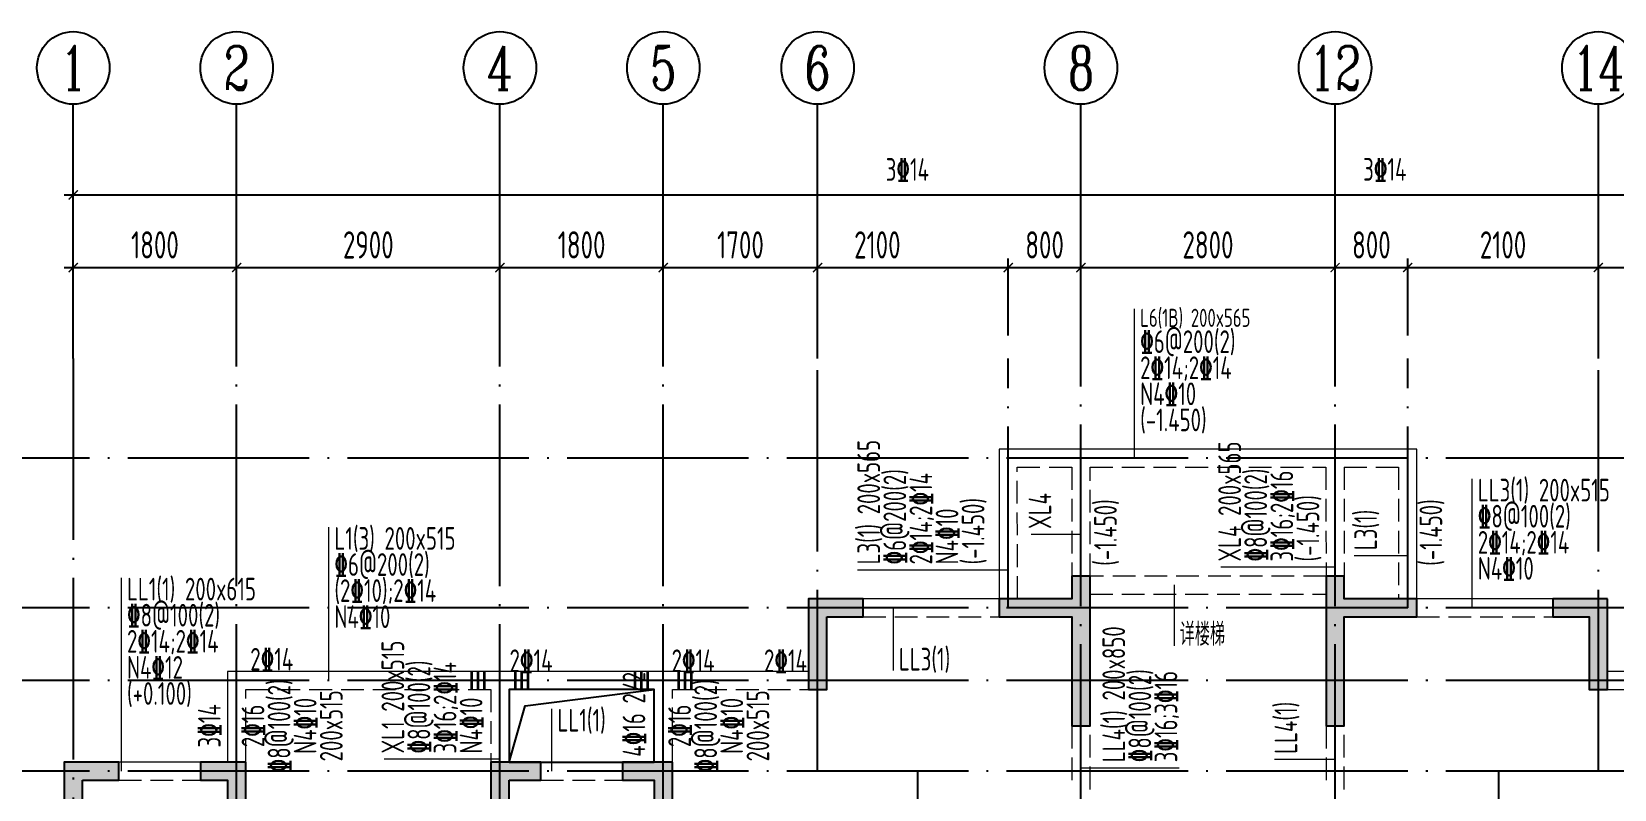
# Model space of a CAD drawing. Extents: x -461650 to 361314, y 245336 to 769729.
# Drawn here: x 104015 to 121450, y 440124 to 448473 of the extents above; entities that cross this region are included whole.
import ezdxf
from ezdxf.enums import TextEntityAlignment as Align

# ---------------------------------------------------------------- set-up
doc = ezdxf.new("R2010")
doc.units = 0
doc.header["$LTSCALE"] = 1000
doc.linetypes.add('DASH', pattern=[0.35, 0.25, -0.1])
doc.linetypes.add('DOTE', pattern=[2.42, 2, -0.2, 0.02, -0.2])
doc.layers.get('0').update_dxf_attribs({"linetype": 'CONTINUOUS'})
doc.layers.get('DEFPOINTS').update_dxf_attribs({"linetype": 'CONTINUOUS'})
for name, color, linetype in [('A-AXIS', 1, 'CONTINUOUS'), ('A-DOTE', 10, 'DOTE'), ('AXIS_NUM', 7, 'CONTINUOUS'), ('S-D洞口', 4, 'CONTINUOUS'), ('S-L主梁线', 4, 'DASH'), ('S-L梁编号', 6, 'CONTINUOUS'), ('S-L梁配筋', 7, 'CONTINUOUS'), ('S-Q墙填充', 252, 'CONTINUOUS'), ('S-Q墙实线', 6, 'CONTINUOUS'), ('S-Y一般标注', 3, 'CONTINUOUS')]:
    doc.layers.add(name, color=color, linetype=linetype)
doc.layers.add('梁附加箍筋', color=1, linetype='CONTINUOUS', lineweight=35)
doc.styles.add('TSSD_Axis', font='complex.shx', dxfattribs={"width": 0.7, "bigfont": 'hztxt.shx'})
doc.styles.add('TSSD_DIMENSION', font='Tssdeng.shx', dxfattribs={"width": 0.7, "bigfont": 'tssdchn.shx'})
doc.styles.add('TSSD_REIN', font='tssdeng.shx', dxfattribs={"width": 0.7, "height": 300, "bigfont": 'tssdchn.shx'})
doc.dimstyles.new('TSSD_100_100', dxfattribs={"dimtxt": 300, "dimasz": 100, "dimexe": 100, "dimexo": 250, "dimgap": 100, "dimtad": 1, "dimdec": 0, "dimzin": 0, "dimdsep": 46, "dimtxsty": 'TSSD_DIMENSION', "dimblk": 'ARCHTICK', "dimcen": 0, "dimdle": 100, "dimclrt": 7, "dimadec": 0, "dimazin": 0, "dimtfac": 1, "dimtdec": 0, "dimtix": 1, "dimtmove": 2, "dimatfit": 3, "dimldrblk": 'ARCHTICK', "dimfxl": 0, "dimtolj": 1, "dimtzin": 0, "dimarcsym": 0})

# ---------------------------------------------------------------- blocks, each defined once
blk = doc.blocks.new('ts_axno')
at = {"color": 0, "linetype": 'ByBlock', "lineweight": -2}
blk.add_circle((0, 0), 0.5, dxfattribs=at)
at = {"color": 0, "linetype": 'ByBlock', "lineweight": -2, "style": 'TSSD_Axis', "width": 0.7}
blk.add_attdef('A', text='', height=0.6, dxfattribs=at).set_placement((0, 0), align=Align.MIDDLE_CENTER)
blk = doc.blocks.new('_ArchTick')
at = {"color": 0, "linetype": 'ByBlock', "const_width": 0.15}
blk.add_lwpolyline([(-0.5, -0.5), (0.5, 0.5)], dxfattribs=at)
blk = doc.blocks.new('*D289')
at = {"layer": 'DEFPOINTS', "color": 0}
for p in [(6400, 19250), (4600, 18250), (6400, 18250)]:
    blk.add_point(p, dxfattribs=at)
at = {"layer": 'S-Y一般标注', "color": 0, "lineweight": -2}
for p, q in [((4500, 19250), (6500, 19250)), ((4600, 18500), (4600, 19350)), ((6400, 18500), (6400, 19350))]:
    blk.add_line(p, q, dxfattribs=at)
at = {"layer": 'S-Y一般标注', "color": 0, "lineweight": -2, "xscale": 100, "yscale": 100, "zscale": 100, "rotation": 180}
blk.add_blockref('_ArchTick', (4600, 19250), dxfattribs=at)
at = {"layer": 'S-Y一般标注', "color": 0, "lineweight": -2, "xscale": 100, "yscale": 100, "zscale": 100}
blk.add_blockref('_ArchTick', (6400, 19250), dxfattribs=at)
at = {"layer": 'S-Y一般标注', "color": 7, "insert": (5500, 19500), "char_height": 300, "attachment_point": 5, "style": 'TSSD_DIMENSION'}
blk.add_mtext('\\A1;1800', dxfattribs=at)
blk = doc.blocks.new('*D290')
at = {"layer": 'DEFPOINTS', "color": 0}
for p in [(9300, 19250), (6400, 18250), (9300, 18250)]:
    blk.add_point(p, dxfattribs=at)
at = {"layer": 'S-Y一般标注', "color": 0, "lineweight": -2}
for p, q in [((6300, 19250), (9400, 19250)), ((6400, 18500), (6400, 19350)), ((9300, 18500), (9300, 19350))]:
    blk.add_line(p, q, dxfattribs=at)
at = {"layer": 'S-Y一般标注', "color": 0, "lineweight": -2, "xscale": 100, "yscale": 100, "zscale": 100, "rotation": 180}
blk.add_blockref('_ArchTick', (6400, 19250), dxfattribs=at)
at = {"layer": 'S-Y一般标注', "color": 0, "lineweight": -2, "xscale": 100, "yscale": 100, "zscale": 100}
blk.add_blockref('_ArchTick', (9300, 19250), dxfattribs=at)
at = {"layer": 'S-Y一般标注', "color": 7, "insert": (7850, 19500), "char_height": 300, "attachment_point": 5, "style": 'TSSD_DIMENSION'}
blk.add_mtext('\\A1;2900', dxfattribs=at)
blk = doc.blocks.new('*D291')
at = {"layer": 'DEFPOINTS', "color": 0}
for p in [(11100, 19250), (9300, 18250), (11100, 18250)]:
    blk.add_point(p, dxfattribs=at)
at = {"layer": 'S-Y一般标注', "color": 0, "lineweight": -2}
for p, q in [((9200, 19250), (11200, 19250)), ((9300, 18500), (9300, 19350)), ((11100, 18500), (11100, 19350))]:
    blk.add_line(p, q, dxfattribs=at)
at = {"layer": 'S-Y一般标注', "color": 0, "lineweight": -2, "xscale": 100, "yscale": 100, "zscale": 100, "rotation": 180}
blk.add_blockref('_ArchTick', (9300, 19250), dxfattribs=at)
at = {"layer": 'S-Y一般标注', "color": 0, "lineweight": -2, "xscale": 100, "yscale": 100, "zscale": 100}
blk.add_blockref('_ArchTick', (11100, 19250), dxfattribs=at)
at = {"layer": 'S-Y一般标注', "color": 7, "insert": (10200, 19500), "char_height": 300, "attachment_point": 5, "style": 'TSSD_DIMENSION'}
blk.add_mtext('\\A1;1800', dxfattribs=at)
blk = doc.blocks.new('*D292')
at = {"layer": 'DEFPOINTS', "color": 0}
for p in [(12800, 19250), (11100, 18250), (12800, 18250)]:
    blk.add_point(p, dxfattribs=at)
at = {"layer": 'S-Y一般标注', "color": 0, "lineweight": -2}
for p, q in [((11000, 19250), (12900, 19250)), ((11100, 18500), (11100, 19350)), ((12800, 18500), (12800, 19350))]:
    blk.add_line(p, q, dxfattribs=at)
at = {"layer": 'S-Y一般标注', "color": 0, "lineweight": -2, "xscale": 100, "yscale": 100, "zscale": 100, "rotation": 180}
blk.add_blockref('_ArchTick', (11100, 19250), dxfattribs=at)
at = {"layer": 'S-Y一般标注', "color": 0, "lineweight": -2, "xscale": 100, "yscale": 100, "zscale": 100}
blk.add_blockref('_ArchTick', (12800, 19250), dxfattribs=at)
at = {"layer": 'S-Y一般标注', "color": 7, "insert": (11950, 19500), "char_height": 300, "attachment_point": 5, "style": 'TSSD_DIMENSION'}
blk.add_mtext('\\A1;1700', dxfattribs=at)
blk = doc.blocks.new('*D293')
at = {"layer": 'DEFPOINTS', "color": 0}
for p in [(14900, 19250), (12800, 18250), (14900, 18250)]:
    blk.add_point(p, dxfattribs=at)
at = {"layer": 'S-Y一般标注', "color": 0, "lineweight": -2}
for p, q in [((12700, 19250), (15000, 19250)), ((12800, 18500), (12800, 19350)), ((14900, 18500), (14900, 19350))]:
    blk.add_line(p, q, dxfattribs=at)
at = {"layer": 'S-Y一般标注', "color": 0, "lineweight": -2, "xscale": 100, "yscale": 100, "zscale": 100, "rotation": 180}
blk.add_blockref('_ArchTick', (12800, 19250), dxfattribs=at)
at = {"layer": 'S-Y一般标注', "color": 0, "lineweight": -2, "xscale": 100, "yscale": 100, "zscale": 100}
blk.add_blockref('_ArchTick', (14900, 19250), dxfattribs=at)
at = {"layer": 'S-Y一般标注', "color": 7, "insert": (13458, 19500), "char_height": 300, "attachment_point": 5, "style": 'TSSD_DIMENSION'}
blk.add_mtext('\\A1;2100', dxfattribs=at)
blk = doc.blocks.new('*D294')
at = {"layer": 'DEFPOINTS', "color": 0}
for p in [(18500, 19250), (15700, 18250), (18500, 18250)]:
    blk.add_point(p, dxfattribs=at)
at = {"layer": 'S-Y一般标注', "color": 0, "lineweight": -2}
for p, q in [((15600, 19250), (18600, 19250)), ((15700, 18500), (15700, 19350)), ((18500, 18500), (18500, 19350))]:
    blk.add_line(p, q, dxfattribs=at)
at = {"layer": 'S-Y一般标注', "color": 0, "lineweight": -2, "xscale": 100, "yscale": 100, "zscale": 100, "rotation": 180}
blk.add_blockref('_ArchTick', (15700, 19250), dxfattribs=at)
at = {"layer": 'S-Y一般标注', "color": 0, "lineweight": -2, "xscale": 100, "yscale": 100, "zscale": 100}
blk.add_blockref('_ArchTick', (18500, 19250), dxfattribs=at)
at = {"layer": 'S-Y一般标注', "color": 7, "insert": (17100, 19500), "char_height": 300, "attachment_point": 5, "style": 'TSSD_DIMENSION'}
blk.add_mtext('\\A1;2800', dxfattribs=at)
blk = doc.blocks.new('*D295')
at = {"layer": 'DEFPOINTS', "color": 0}
for p in [(19300, 19250), (18500, 18250), (19300, 18250)]:
    blk.add_point(p, dxfattribs=at)
at = {"layer": 'S-Y一般标注', "color": 0, "lineweight": -2}
for p, q in [((18400, 19250), (19400, 19250)), ((18500, 18500), (18500, 19350)), ((19300, 18500), (19300, 19350))]:
    blk.add_line(p, q, dxfattribs=at)
at = {"layer": 'S-Y一般标注', "color": 0, "lineweight": -2, "xscale": 100, "yscale": 100, "zscale": 100, "rotation": 180}
blk.add_blockref('_ArchTick', (18500, 19250), dxfattribs=at)
at = {"layer": 'S-Y一般标注', "color": 0, "lineweight": -2, "xscale": 100, "yscale": 100, "zscale": 100}
blk.add_blockref('_ArchTick', (19300, 19250), dxfattribs=at)
at = {"layer": 'S-Y一般标注', "color": 7, "insert": (18900, 19500), "char_height": 300, "attachment_point": 5, "style": 'TSSD_DIMENSION'}
blk.add_mtext('\\A1;800', dxfattribs=at)
blk = doc.blocks.new('*D296')
at = {"layer": 'DEFPOINTS', "color": 0}
for p in [(23100, 19250), (21400, 18250), (23100, 18250)]:
    blk.add_point(p, dxfattribs=at)
at = {"layer": 'S-Y一般标注', "color": 0, "lineweight": -2}
for p, q in [((21300, 19250), (23200, 19250)), ((21400, 18500), (21400, 19350)), ((23100, 18500), (23100, 19350))]:
    blk.add_line(p, q, dxfattribs=at)
at = {"layer": 'S-Y一般标注', "color": 0, "lineweight": -2, "xscale": 100, "yscale": 100, "zscale": 100, "rotation": 180}
blk.add_blockref('_ArchTick', (21400, 19250), dxfattribs=at)
at = {"layer": 'S-Y一般标注', "color": 0, "lineweight": -2, "xscale": 100, "yscale": 100, "zscale": 100}
blk.add_blockref('_ArchTick', (23100, 19250), dxfattribs=at)
at = {"layer": 'S-Y一般标注', "color": 7, "insert": (22250, 19500), "char_height": 300, "attachment_point": 5, "style": 'TSSD_DIMENSION'}
blk.add_mtext('\\A1;1700', dxfattribs=at)
blk = doc.blocks.new('*D311')
at = {"layer": 'DEFPOINTS', "color": 0}
for p in [(54600, 20050), (4600, 18250), (54600, 18250)]:
    blk.add_point(p, dxfattribs=at)
at = {"layer": 'S-Y一般标注', "color": 0, "lineweight": -2}
for p, q in [((4500, 20050), (54700, 20050)), ((4600, 18500), (4600, 20150)), ((54600, 18500), (54600, 20150))]:
    blk.add_line(p, q, dxfattribs=at)
at = {"layer": 'S-Y一般标注', "color": 0, "lineweight": -2, "xscale": 100, "yscale": 100, "zscale": 100, "rotation": 180}
blk.add_blockref('_ArchTick', (4600, 20050), dxfattribs=at)
at = {"layer": 'S-Y一般标注', "color": 0, "lineweight": -2, "xscale": 100, "yscale": 100, "zscale": 100}
blk.add_blockref('_ArchTick', (54600, 20050), dxfattribs=at)
at = {"layer": 'S-Y一般标注', "color": 7, "insert": (29600, 20300), "char_height": 300, "attachment_point": 5, "style": 'TSSD_DIMENSION'}
blk.add_mtext('\\A1;50000', dxfattribs=at)
blk = doc.blocks.new('*D322')
at = {"layer": 'DEFPOINTS', "color": 0}
for p in [(15700, 19250), (14900, 18250), (15700, 18250)]:
    blk.add_point(p, dxfattribs=at)
at = {"layer": 'S-Y一般标注', "color": 0, "lineweight": -2}
for p, q in [((14800, 19250), (15800, 19250)), ((14900, 18500), (14900, 19350)), ((15700, 18500), (15700, 19350))]:
    blk.add_line(p, q, dxfattribs=at)
at = {"layer": 'S-Y一般标注', "color": 0, "lineweight": -2, "xscale": 100, "yscale": 100, "zscale": 100, "rotation": 180}
blk.add_blockref('_ArchTick', (14900, 19250), dxfattribs=at)
at = {"layer": 'S-Y一般标注', "color": 0, "lineweight": -2, "xscale": 100, "yscale": 100, "zscale": 100}
blk.add_blockref('_ArchTick', (15700, 19250), dxfattribs=at)
at = {"layer": 'S-Y一般标注', "color": 7, "insert": (15300, 19500), "char_height": 300, "attachment_point": 5, "style": 'TSSD_DIMENSION'}
blk.add_mtext('\\A1;800', dxfattribs=at)
blk = doc.blocks.new('*D323')
at = {"layer": 'DEFPOINTS', "color": 0}
for p in [(21400, 19250), (19300, 18250), (21400, 18250)]:
    blk.add_point(p, dxfattribs=at)
at = {"layer": 'S-Y一般标注', "color": 0, "lineweight": -2}
for p, q in [((19200, 19250), (21500, 19250)), ((19300, 18500), (19300, 19350)), ((21400, 18500), (21400, 19350))]:
    blk.add_line(p, q, dxfattribs=at)
at = {"layer": 'S-Y一般标注', "color": 0, "lineweight": -2, "xscale": 100, "yscale": 100, "zscale": 100, "rotation": 180}
blk.add_blockref('_ArchTick', (19300, 19250), dxfattribs=at)
at = {"layer": 'S-Y一般标注', "color": 0, "lineweight": -2, "xscale": 100, "yscale": 100, "zscale": 100}
blk.add_blockref('_ArchTick', (21400, 19250), dxfattribs=at)
at = {"layer": 'S-Y一般标注', "color": 7, "insert": (20350, 19500), "char_height": 300, "attachment_point": 5, "style": 'TSSD_DIMENSION'}
blk.add_mtext('\\A1;2100', dxfattribs=at)
blk = doc.blocks.new('20210807.15312446')
at = {"layer": 'S-Q墙填充'}
h = blk.add_hatch(color=252, dxfattribs=at)
h.dxf.hatch_style = 1
h.paths.add_polyline_path([(72216, 67840), (72216, 68190), (72016, 68190), (72016, 67940), (71216, 67940), (71216, 67740), (72016, 67740), (72016, 66540), (72216, 66540)])
h = blk.add_hatch(color=252, dxfattribs=at)
h.dxf.hatch_style = 1
h.paths.add_polyline_path([(74816, 67840), (74816, 66540), (75016, 66540), (75016, 67740), (75815, 67740), (75815, 67940), (75016, 67940), (75016, 68190), (74816, 68190)])
h = blk.add_hatch(color=252, dxfattribs=at)
h.dxf.hatch_style = 1
h.paths.add_polyline_path([(69316, 67740), (69716, 67740), (69716, 67940), (69116, 67940), (69116, 66940), (69316, 66940)])
h = blk.add_hatch(color=252, dxfattribs=at)
h.dxf.hatch_style = 1
h.paths.add_polyline_path([(77916, 67940), (77316, 67940), (77316, 67740), (77716, 67740), (77716, 66940), (77916, 66940)])
h = blk.add_hatch(color=252, dxfattribs=at)
h.dxf.hatch_style = 1
h.paths.add_polyline_path([(61116, 65940), (61516, 65940), (61516, 66140), (60916, 66140), (60916, 63140), (61816, 63140), (61816, 63340), (61116, 63340)])
h = blk.add_hatch(color=252, dxfattribs=at)
h.dxf.hatch_style = 1
h.paths.add_polyline_path([(62916, 66140), (62416, 66140), (62416, 65940), (62716, 65940), (62716, 65290), (62916, 65290)])
h = blk.add_hatch(color=252, dxfattribs=at)
h.dxf.hatch_style = 1
h.paths.add_polyline_path([(65816, 65940), (66166, 65940), (66166, 66140), (65616, 66140), (65616, 63140), (65816, 63140)])
h = blk.add_hatch(color=252, dxfattribs=at)
h.dxf.hatch_style = 1
h.paths.add_polyline_path([(67616, 66140), (67066, 66140), (67066, 65940), (67416, 65940), (67416, 65140), (67616, 65140)])
at = {"layer": 'S-D洞口', "color": 5}
blk.add_lwpolyline([(65816, 66140), (67416, 66140), (67416, 66940), (65816, 66940), (65816, 66140), (65993, 66762), (67416, 66940)], dxfattribs=at)
at = {"layer": 'S-L主梁线', "linetype": 'ByBlock', "lineweight": 18}
for p, q in [((72116, 69590), (71215, 69589)), ((71215, 69589), (71216, 67940)), ((74915, 69590), (72116, 69590)), ((75816, 69590), (74915, 69590)), ((75815, 67940), (75816, 69590)), ((71216, 67940), (69716, 67940)), ((77316, 67939), (75815, 67939)), ((62716, 67140), (62716, 66140)), ((65716, 67140), (62716, 67140)), ((67516, 67140), (65716, 67140)), ((69116, 67140), (67516, 67140)), ((79516, 67140), (77916, 67140)), ((65816, 66940), (67416, 66940)), ((65816, 66140), (65816, 66940)), ((67416, 66940), (67416, 66140)), ((62416, 66140), (61516, 66140)), ((67066, 66140), (66166, 66140))]:
    blk.add_line(p, q, dxfattribs=at)
at = {"layer": 'S-L主梁线', "linetype": 'DASH', "lineweight": 18}
for p, q in [((71415, 69389), (72016, 69390)), ((71416, 67940), (71415, 69389)), ((72016, 69390), (72016, 68190)), ((72216, 69390), (74815, 69390)), ((72216, 68190), (72216, 69390)), ((74815, 69390), (74816, 68190)), ((75015, 69390), (75616, 69390)), ((75015, 69390), (75016, 68190)), ((75616, 69390), (75615, 67940)), ((74816, 68190), (72216, 68190)), ((75016, 68090), (75016, 68190)), ((72216, 67990), (74816, 67990)), ((69716, 67740), (71216, 67740)), ((75815, 67740), (77316, 67740)), ((62916, 66940), (65616, 66940)), ((62916, 66140), (62916, 66940)), ((65616, 66940), (65616, 66140)), ((67616, 66940), (69116, 66940)), ((67616, 66140), (67616, 66940)), ((77916, 66940), (79416, 66940)), ((72016, 66540), (72016, 65840)), ((72216, 65840), (72216, 66540)), ((74816, 66540), (74816, 65840)), ((75016, 65840), (75016, 66540)), ((61516, 65940), (62416, 65940)), ((66166, 65940), (67066, 65940))]:
    blk.add_line(p, q, dxfattribs=at)
at = {"layer": 'S-Q墙实线'}
blk.add_lwpolyline([(72216, 67840), (72216, 68190), (72016, 68190), (72016, 67940), (71216, 67940), (71216, 67740), (72016, 67740), (72016, 66540), (72216, 66540), (72216, 67840)], dxfattribs=at)
for points in [[(74816, 67840), (74816, 66540), (75016, 66540), (75016, 67740), (75815, 67740), (75815, 67940), (75016, 67940), (75016, 68190), (74816, 68190)], [(69316, 67740), (69716, 67740), (69716, 67940), (69116, 67940), (69116, 66940), (69316, 66940)], [(77916, 67940), (77316, 67940), (77316, 67740), (77716, 67740), (77716, 66940), (77916, 66940)], [(61116, 65940), (61516, 65940), (61516, 66140), (60916, 66140), (60916, 63140), (61816, 63140), (61816, 63340), (61116, 63340)], [(62916, 66140), (62416, 66140), (62416, 65940), (62716, 65940), (62716, 65290), (62916, 65290)], [(65816, 65940), (66166, 65940), (66166, 66140), (65616, 66140), (65616, 63140), (65816, 63140)], [(67616, 66140), (67066, 66140), (67066, 65940), (67416, 65940), (67416, 65140), (67616, 65140)]]:
    blk.add_lwpolyline(points, close=True, dxfattribs=at)
blk = doc.blocks.new('20210726.16395156')
at = {"layer": 'A-AXIS'}
for p, q in [((4600, 18249.9), (4600, 21049.9)), ((6400, 18249.9), (6400, 21049.9)), ((9300, 18249.9), (9300, 21049.9)), ((11100, 18249.9), (11100, 21049.9)), ((12800, 18249.9), (12800, 21049.9)), ((15700, 18249.9), (15700, 21049.9)), ((18500, 18249.9), (18500, 21049.9)), ((21400, 18249.9), (21400, 21049.9))]:
    blk.add_line(p, q, dxfattribs=at)
at = {"layer": 'A-DOTE'}
for p, q in [((4600, 18249.9), (4600, 3600)), ((6400, 10900), (6400, 18249.9)), ((9300, 10900), (9300, 18249.9)), ((11100, 10900), (11100, 18249.9)), ((12800, 13700), (12800, 18249.9)), ((14900, 15500), (14900, 18249.9)), ((15700, 13100.3), (15700, 18249.9)), ((18500, 13100.3), (18500, 18249.9)), ((19300, 15500), (19300, 18249.9)), ((21400, 13700), (21400, 18249.9)), ((55600, 17150), (3600, 17150)), ((55600, 15500), (3600, 15500)), ((55600, 14700), (3600, 14700)), ((55600, 13700), (3600, 13700)), ((13900.2, 13700), (13900, 3600)), ((20299.8, 13700), (20300, 3600))]:
    blk.add_line(p, q, dxfattribs=at)
at = {"layer": 'A-AXIS'}
ref = blk.add_blockref('ts_axno', (4600, 21449.9), dxfattribs=dict(at, xscale=800, yscale=800, zscale=800))
ref.add_attrib('1', '1', dxfattribs={"layer": 'AXIS_NUM', "height": 480, "style": 'TSSD_Axis', "width": 0.7}).set_placement((4600, 21449.9), align=Align.MIDDLE_CENTER)
ref = blk.add_blockref('ts_axno', (6400, 21449.9), dxfattribs=dict(at, xscale=800, yscale=800, zscale=800))
ref.add_attrib('2', '2', dxfattribs={"layer": 'AXIS_NUM', "height": 480, "style": 'TSSD_Axis', "width": 0.7}).set_placement((6400, 21449.9), align=Align.MIDDLE_CENTER)
ref = blk.add_blockref('ts_axno', (9300, 21449.9), dxfattribs=dict(at, xscale=800, yscale=800, zscale=800))
ref.add_attrib('3', '4', dxfattribs={"layer": 'AXIS_NUM', "height": 480, "style": 'TSSD_Axis', "width": 0.7}).set_placement((9300, 21449.9), align=Align.MIDDLE_CENTER)
ref = blk.add_blockref('ts_axno', (11100, 21449.9), dxfattribs=dict(at, xscale=800, yscale=800, zscale=800))
ref.add_attrib('4', '5', dxfattribs={"layer": 'AXIS_NUM', "height": 480, "style": 'TSSD_Axis', "width": 0.7}).set_placement((11100, 21449.9), align=Align.MIDDLE_CENTER)
ref = blk.add_blockref('ts_axno', (12800, 21449.9), dxfattribs=dict(at, xscale=800, yscale=800, zscale=800))
ref.add_attrib('5', '6', dxfattribs={"layer": 'AXIS_NUM', "height": 480, "style": 'TSSD_Axis', "width": 0.7}).set_placement((12800, 21449.9), align=Align.MIDDLE_CENTER)
ref = blk.add_blockref('ts_axno', (15700, 21449.9), dxfattribs=dict(at, xscale=800, yscale=800, zscale=800))
ref.add_attrib('6', '8', dxfattribs={"layer": 'AXIS_NUM', "height": 480, "style": 'TSSD_Axis', "width": 0.7}).set_placement((15700, 21449.9), align=Align.MIDDLE_CENTER)
ref = blk.add_blockref('ts_axno', (18500, 21449.9), dxfattribs=dict(at, xscale=800, yscale=800, zscale=800))
ref.add_attrib('7', '12', dxfattribs={"layer": 'AXIS_NUM', "height": 480, "style": 'TSSD_Axis', "width": 0.7}).set_placement((18500, 21449.9), align=Align.MIDDLE_CENTER)
ref = blk.add_blockref('ts_axno', (21400, 21449.9), dxfattribs=dict(at, xscale=800, yscale=800, zscale=800))
ref.add_attrib('8', '14', dxfattribs={"layer": 'AXIS_NUM', "height": 480, "style": 'TSSD_Axis', "width": 0.7}).set_placement((21400, 21449.9), align=Align.MIDDLE_CENTER)
at = {"layer": 'S-Y一般标注'}
for base, p1, p2, picture, middle in [((54600, 20049.9), (4600, 18249.9), (54600, 18249.9), '*D311', (29600, 20299.9)), ((6400, 19249.9), (4600, 18249.9), (6400, 18249.9), '*D289', (5500, 19499.9)), ((9300, 19249.9), (6400, 18249.9), (9300, 18249.9), '*D290', (7850, 19499.9)), ((11100, 19249.9), (9300, 18249.9), (11100, 18249.9), '*D291', (10200, 19499.9)), ((12800, 19249.9), (11100, 18249.9), (12800, 18249.9), '*D292', (11950, 19499.9)), ((15700, 19249.9), (14900, 18249.9), (15700, 18249.9), '*D322', (15300, 19499.9)), ((18500, 19249.9), (15700, 18249.9), (18500, 18249.9), '*D294', (17100, 19499.9)), ((19300, 19249.9), (18500, 18249.9), (19300, 18249.9), '*D295', (18900, 19499.9)), ((21400, 19249.9), (19300, 18249.9), (21400, 18249.9), '*D323', (20350, 19499.9)), ((23100, 19249.9), (21400, 18249.9), (23100, 18249.9), '*D296', (22250, 19499.9))]:
    dim = blk.add_linear_dim(base=base, p1=p1, p2=p2, dimstyle='TSSD_100_100', dxfattribs=at)
    dim.commit()
    dim.dimension.update_dxf_attribs({"geometry": picture, "text_midpoint": middle})
dim = blk.add_linear_dim(base=(14900, 19249.9), p1=(12800, 18249.9), p2=(14900, 18249.9), dimstyle='TSSD_100_100', dxfattribs=at)
dim.commit()
dim.dimension.update_dxf_attribs({"geometry": '*D293', "text_midpoint": (13458.1, 19499.9), "dimtype": 160})

msp = doc.modelspace()

# ---------------------------------------------------------------- linework, layer by layer
at = {"layer": 'S-L梁编号', "lineweight": 18}
for p, q in [((116163.91, 443773.55), (116163.91, 445419.86)), ((119883.02, 442123.55), (119883.02, 443546.22)), ((107287.44, 441323.55), (107287.44, 443014.13)), ((115573.54, 442930.74), (115025.79, 442930.74)), ((119173.17, 442696.86), (118585.19, 442696.86)), ((114773.38, 442539.74), (113111.12, 442539.74)), ((118373.83, 442571.53), (117115.69, 442571.53)), ((105003.09, 440323.55), (105003.09, 442455.41)), ((116599.96, 442378.04), (116599.96, 441707.11)), ((113505.72, 442123.55), (113505.72, 441433.08)), ((109744.9, 440323.55), (109744.9, 441011.17)), ((109173.55, 440456.44), (107897.65, 440456.44)), ((118373.55, 440452.61), (117706.22, 440452.61)), ((115573.54, 440359.86), (116654.74, 440359.86))]:
    msp.add_line(p, q, dxfattribs=at)
at = {"layer": '梁附加箍筋', "lineweight": 35}
for p, q in [((108863.55, 441223.55), (108863.55, 441423.55)), ((108933.55, 441223.55), (108933.55, 441423.55)), ((109003.55, 441223.55), (109003.55, 441423.55)), ((109343.55, 441223.55), (109343.55, 441423.55)), ((109413.55, 441223.55), (109413.55, 441423.55)), ((109483.55, 441223.55), (109483.55, 441423.55)), ((110663.56, 441223.55), (110663.56, 441423.55)), ((110733.56, 441223.55), (110733.56, 441423.55)), ((110803.56, 441223.55), (110803.56, 441423.55)), ((111143.56, 441223.55), (111143.56, 441423.55)), ((111213.56, 441223.55), (111213.56, 441423.55)), ((111283.56, 441223.55), (111283.56, 441423.55))]:
    msp.add_line(p, q, dxfattribs=at)

# ---------------------------------------------------------------- block references
at = {"layer": 'A-DOTE'}
msp.add_blockref('20210726.16395156', (99873.55, 426623.51), dxfattribs=at)
at = {"layer": 'S-Q墙填充'}
msp.add_blockref('20210807.15312446', (43457.9, 374284.01), dxfattribs=at)

# ---------------------------------------------------------------- texts
at = {"layer": 'S-L梁编号', "color": 6, "style": 'TSSD_REIN', "width": 0.7}
for s, height, p in [('L6(1B) 200x565', 200, (116226.41, 445219.86)), ('LL3(1) 200x515', 250, (119945.52, 443296.22)), ('L1(3) 200x515', 250, (107349.94, 442764.13)), ('LL1(1) 200x615', 250, (105065.59, 442205.41)), ('详楼梯', 250, (116662.46, 441707.11)), ('LL3(1)', 250, (113568.22, 441433.08)), ('LL1(1)', 250, (109807.4, 440761.17))]:
    msp.add_text(s, height=height, dxfattribs=at).set_placement(p)
for s, p in [('L3(1) 200x565', (113361.12, 442602.24)), ('XL4 200x565', (117336.84, 442634.03)), ('XL4', (115246.94, 442993.24)), ('L3(1)', (118835.19, 442759.36)), ('LL4(1) 200x850', (116060.51, 440422.36)), ('XL1 200x515', (108118.8, 440518.94)), ('LL4(1)', (117956.22, 440515.11))]:
    msp.add_text(s, height=250, rotation=90, dxfattribs=at).set_placement(p)
at = {"layer": 'S-L梁配筋', "color": 7, "style": 'TSSD_REIN', "width": 0.7}
for s, p in [('3%%13214', (113423.54, 446829.47)), ('%%1326@200(2)', (116226.41, 444932.36)), ('2%%13214;2%%13214', (116226.41, 444644.86)), ('N4%%13210', (116226.41, 444357.36)), ('(-1.450)', (116226.41, 444069.86)), ('%%1328@100(2)', (119945.52, 443008.72)), ('2%%13214;2%%13214', (119945.52, 442721.22)), ('%%1326@200(2)', (107349.94, 442476.63)), ('N4%%13210', (119945.52, 442433.72)), ('(2%%13210);2%%13214', (107349.94, 442189.13)), ('%%1328@100(2)', (105065.59, 441917.91)), ('N4%%13210', (107349.94, 441901.63)), ('2%%13214;2%%13214', (105065.59, 441630.41)), ('2%%13214', (106423.56, 441432.75)), ('N4%%13212', (105065.59, 441342.91)), ('(+0.100)', (105065.59, 441055.41))]:
    msp.add_text(s, height=250, dxfattribs=at).set_placement(p)
msp.add_text('3%%13214', height=250, rotation=360, dxfattribs=at).set_placement((119159.5, 446831.01), align=Align.RIGHT)
for s, p in [('%%1326@200(2)', (113648.62, 442602.24)), ('2%%13214;2%%13214', (113936.12, 442602.24)), ('%%1328@100(2)', (117624.34, 442634.03)), ('3%%13216;2%%13216', (117911.84, 442634.03)), ('N4%%13210', (114223.62, 442602.24)), ('(-1.450)', (114511.12, 442602.24)), ('(-1.450)', (115969.03, 442587.67)), ('(-1.450)', (118199.34, 442634.03)), ('(-1.450)', (119553.61, 442587.67)), ('%%1328@100(2)', (108406.3, 440518.94)), ('3%%13216;2%%13214', (108693.8, 440518.94)), ('%%1328@100(2)', (116348.01, 440422.36)), ('3%%13216;3%%13216', (116635.51, 440422.36)), ('N4%%13210', (108981.3, 440518.94))]:
    msp.add_text(s, height=250, rotation=90, dxfattribs=at).set_placement(p)
for p in [(109752.94, 441416.21), (111537.81, 441416.21), (112555.77, 441416.21)]:
    msp.add_text('2%%13214', height=250, dxfattribs=at).set_placement(p, align=Align.RIGHT)
for s, p in [('%%1328@100(2)', (106940.77, 440823.55)), ('4%%13216 2/2', (110849.95, 440950.47)), ('%%1328@100(2)', (111640.21, 440823.55)), ('N4%%13210', (107228.27, 440823.55)), ('200x515', (107515.77, 440823.55)), ('N4%%13210', (111927.71, 440823.55)), ('200x515', (112215.21, 440823.55)), ('3%%13214', (106172.25, 440823.55)), ('2%%13216', (106653.27, 440823.55)), ('2%%13216', (111352.71, 440823.55))]:
    msp.add_text(s, height=250, rotation=90, dxfattribs=at).set_placement(p, align=Align.BOTTOM_CENTER)

doc.saveas('drawing.dxf')
